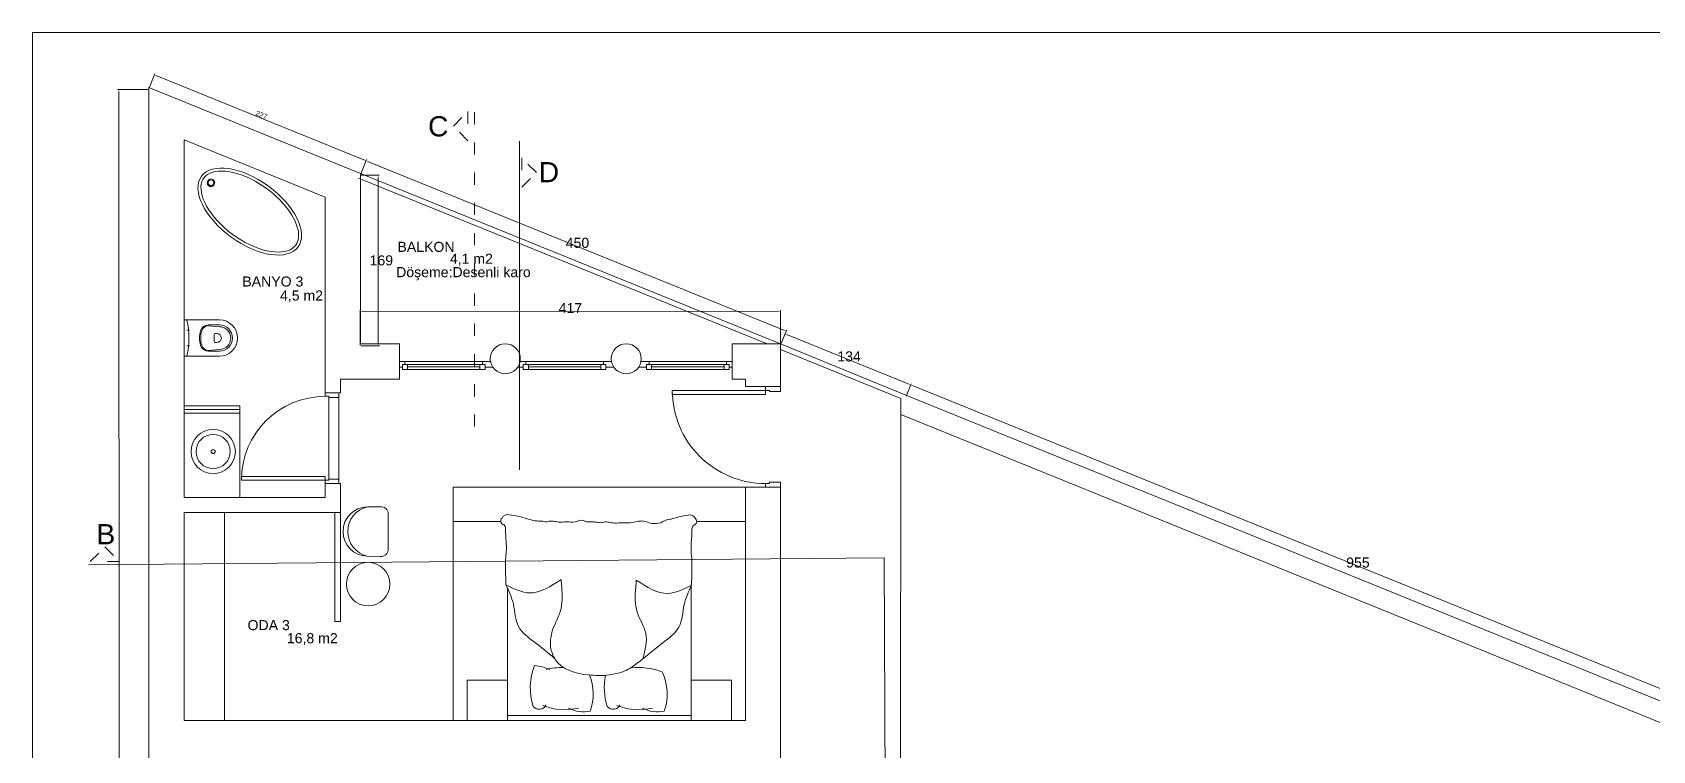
# Model space of a CAD drawing. Header units: inches. Extents: x 3473 to 6569, y -2621 to 2096.
# Drawn here: x 3481 to 5089, y -1265 to -553 of the extents above; entities that cross this region are included whole.
import ezdxf

# ---------------------------------------------------------------- set-up
doc = ezdxf.new("R2010")
doc.units = ezdxf.units.IN
doc.header["$MEASUREMENT"] = 0
doc.linetypes.add('ACAD_ISO03W100', pattern=[30, 12, -18])
for name, color, linetype, lineweight in [('0.20', 150, 'Continuous', 20), ('GÖRÜNÜŞ-1', 3, 'Continuous', 25), ('kapı', 140, 'Continuous', 20), ('mevcut DUVAR', 71, 'Continuous', 40), ('olcu', 144, 'Continuous', 0), ('TEFRİŞ BANYO GRUBU', 173, 'Continuous', 5)]:
    doc.layers.add(name, color=color, linetype=linetype, lineweight=lineweight)
doc.layers.add('FURN', color=151, linetype='Continuous')
doc.styles.add('Annotative', font='arial.ttf')
doc.styles.get("Standard").update_dxf_attribs({"font": 'arial.ttf'})

msp = doc.modelspace()

# ---------------------------------------------------------------- linework, layer by layer
at = {"color": 7, "lineweight": 0}
for p, q in [((3481.3, -552.6), (6568.6, -552.6)), ((3481.3, -2620.5), (3481.3, -552.6)), ((3567.6, -2043.3), (3567.2, -611.8)), ((3964.7, -986.5), (3964.7, -660.5)), ((3806.8, -693.8), (3812.9, -678.8)), ((3814.8, -680.9), (4227, -848)), ((3805, -697.2), (4210.4, -861.7)), ((3806.9, -692.6), (4223.5, -861.6)), ((3824.3, -861), (3824.3, -696.9)), ((3596.9, -759.3), (3596.9, -1319.4)), ((3806.6, -862.8), (3806.6, -828.2)), ((3809.1, -829.4), (4221, -829.3)), ((4223.5, -862.8), (4223.5, -828.1)), ((4223.7, -862.8), (4229.8, -847.7)), ((4223.7, -862.8), (4228.6, -850.7)), ((4223.7, -861.7), (4175.6, -861.7)), ((4175.6, -896.6), (4175.6, -861.7)), ((4223.7, -861.7), (4348, -912.6)), ((4223.7, -904), (4223.7, -861.7)), ((4223.7, -904), (4223.7, -861.7)), ((4223.7, -867.1), (4343, -915.9)), ((4230.5, -852.8), (4350.3, -901.4)), ((3935.6, -879.2), (3845.4, -879.2)), ((4055.6, -879.2), (3965.2, -879.2)), ((4050.4, -882.2), (3968.4, -882.2)), ((3968.4, -882.2), (3968.4, -887.2)), ((3970.9, -882.2), (3970.9, -879.2)), ((3973.4, -882.2), (3973.4, -887.2)), ((4045.4, -882.2), (4045.4, -887.2)), ((4047.9, -882.2), (4047.9, -879.2)), ((4050.4, -882.2), (4050.4, -887.2)), ((4175.6, -879.2), (4085.4, -879.2)), ((4172.6, -882.2), (4090.6, -882.2)), ((4090.6, -882.2), (4090.6, -887.2)), ((4093.1, -882.2), (4093.1, -879.2)), ((4095.6, -882.2), (4095.6, -887.2)), ((4167.6, -882.2), (4167.6, -887.2)), ((4170.1, -882.2), (4170.1, -879.2)), ((4172.6, -882.2), (4172.6, -887.2)), ((3930.4, -884.7), (3938, -884.7)), ((3968.4, -884.7), (3963, -884.7)), ((4050.4, -887.2), (3968.4, -887.2)), ((4045.4, -884.6), (3973.4, -884.6)), ((4050.4, -884.7), (4058, -884.7)), ((4090.6, -884.7), (4083, -884.7)), ((4172.6, -887.2), (4090.6, -887.2)), ((4167.6, -884.6), (4095.6, -884.6)), ((4172.6, -884.7), (4175.6, -884.7)), ((4175.6, -896.6), (4188.7, -896.6)), ((4188.7, -896.6), (4188.7, -904)), ((4188.7, -896.6), (4188.7, -904)), ((4116.2, -907.8), (4208.6, -907.8)), ((4116.2, -911.8), (4116.2, -907.8)), ((4208.6, -911.8), (4116.2, -911.8)), ((4188.7, -904), (4223.7, -904)), ((4188.7, -904), (4223.7, -904)), ((4208.6, -904), (4208.6, -907.8)), ((4208.6, -907.8), (4212.6, -907.8)), ((4208.6, -907.8), (4208.6, -911.8)), ((4212.6, -907.8), (4212.6, -909)), ((4212.6, -909), (4223.6, -909)), ((4223.6, -909), (4223.6, -904)), ((4343, -915.9), (4342, -1600.5)), ((6450.6, -1765.1), (4348, -912.6)), ((6450.6, -1765.1), (4348, -912.6)), ((4348.1, -913.6), (4353.1, -901.2)), ((4348.1, -913.6), (4353.1, -901.2)), ((4355, -903.3), (5235.4, -1260.1)), ((3631.9, -1014), (3631.9, -923.1)), ((3631.9, -923.1), (3687.2, -923.1)), ((3631.9, -926.8), (3687.2, -926.8)), ((3631.9, -930.5), (3687.2, -930.5)), ((3687.2, -923.1), (3687.2, -1014)), ((6430.7, -1778.7), (4343, -931.7)), ((4188.7, -1004), (3898.7, -1004)), ((3898.7, -1004), (3898.7, -1235.4)), ((4223.7, -1004), (4188.7, -1004)), ((4188.7, -1004), (4188.7, -1139)), ((4208.6, -1000.2), (4208.6, -1004)), ((4212.6, -1000.2), (4208.6, -1000.2)), ((4223.6, -999), (4212.6, -999)), ((4212.6, -999), (4212.6, -1000.2)), ((4223.6, -1004), (4223.6, -999)), ((4223.7, -1139), (4223.7, -1004)), ((3689.7, -1014), (3631.9, -1014)), ((3672, -1029), (3631.9, -1029)), ((3631.9, -1029), (3631.9, -1235.4)), ((3672, -1235.4), (3672, -1029)), ((3781.4, -1029), (3781.4, -1137)), ((3786.9, -1029), (3786.9, -1137)), ((3946, -1037.8), (3898.7, -1037.8)), ((4188.7, -1037.8), (4140.4, -1037.8)), ((4326.4, -1073.9), (3536.9, -1081)), ((4134.9, -1061.6), (4134.9, -1066.8)), ((4329.5, -1850.2), (4326.4, -1073.9)), ((3952.7, -1235.4), (3952.7, -1104.1)), ((4134.9, -1102), (4134.9, -1235.4)), ((3781.4, -1137), (3786.9, -1137)), ((3912.7, -1235.4), (3912.7, -1195.4)), ((3912.7, -1195.4), (3952.7, -1195.4)), ((3952.7, -1195.4), (3952.7, -1235.4)), ((4134.9, -1235.4), (4134.9, -1195.4)), ((4134.9, -1195.4), (4174.9, -1195.4)), ((4174.9, -1195.4), (4174.9, -1235.4)), ((3672, -1235.4), (3631.9, -1235.4)), ((3898.7, -1235.4), (4188.7, -1235.4)), ((3952.7, -1235.4), (3912.7, -1235.4)), ((3952.7, -1230.4), (4134.9, -1230.4)), ((4174.9, -1235.4), (4134.9, -1235.4))]:
    msp.add_line(p, q, dxfattribs=at)
at = {"color": 7, "linetype": 'ACAD_ISO03W100', "lineweight": 0}
for p, q in [((3920, -943.8), (3920, -617.7)), ((3899, -645.7), (3913.5, -631.2)), ((3913.5, -631.2), (3913.5, -660.2)), ((3913.5, -660.2), (3899, -645.7)), ((3966.9, -677.2), (3966.9, -706.2)), ((3981.4, -691.7), (3966.9, -677.2)), ((3966.9, -706.2), (3981.4, -691.7)), ((3538.8, -1077.7), (3553.3, -1063.2)), ((3553.3, -1063.2), (3567.7, -1077.7)), ((3567.7, -1077.7), (3538.8, -1077.7))]:
    msp.add_line(p, q, dxfattribs=at)
at = {"color": 7, "lineweight": 0}
for centre, radius in [((3950.5, -876.5), 14.9), ((4070.5, -876.5), 14.9), ((3660.7, -968.5), 22), ((3660.7, -968.5), 17), ((3660.7, -968.5), 2.01), ((3814.4, -1100), 21.6)]:
    msp.add_circle(centre, radius, dxfattribs=at)
for centre, radius, start, end in [((3949.7, -1037.4), 3.77, 131.538, 258.0483), ((3952.9, -1037.1), 6.18, 73.1389, 155.5419), ((3945.2, -1045), 5.49, 358.7526, 46.4405), ((3941.4, -1128.8), 98.5, 71.7128, 82.278), ((4115.2, -1053), 17.3, 93.6746, 127.5153), ((4145, -1129.3), 98.5, 97.722, 108.2872), ((4133.6, -1037.6), 6.18, 24.4581, 106.8611), ((4141.2, -1045.5), 5.49, 133.5595, 181.2474), ((4136.7, -1037.9), 3.77, 281.9517, 48.462), ((4072.2, -1044.8), 121.5, 180.1563, 186.2292), ((3877.3, -1063.7), 74.3, 352.5492, 4.383), ((4209.1, -1064.2), 74.3, 175.617, 187.4508), ((4014.2, -1045.3), 121.5, 353.7708, 359.8437), ((4385.6, -1083.9), 434.8, 178.6073, 182.2151), ((3700.8, -1084.4), 434.8, 357.7849, 1.3927)]:
    msp.add_arc(centre, radius, start, end, dxfattribs=at)
msp.add_ellipse((4208.6, -907.8), major_axis=(-11.2, -91.7), ratio=1, start_param=-1.44896, end_param=0.121837, dxfattribs=at)
for points in [[(4032.5, -1038.2), (4031, -1038.3), (4027.9, -1036.8), (4020.2, -1038.2), (4011.2, -1038.3), (4003.3, -1038.5), (3998.4, -1037.6), (3995.2, -1037.5), (3990.8, -1038.2), (3988.9, -1037.9), (3984.1, -1037.5), (3979.8, -1037.2), (3972.3, -1035.3)], [(4086.4, -1037.4), (4081.8, -1037.8), (4074.1, -1039.1), (4065.1, -1039.2), (4057.1, -1039.4), (4052.3, -1038.5), (4049.1, -1038.4), (4044.7, -1039.1), (4042.8, -1038.8), (4038, -1038.4), (4033.7, -1038.1), (4032.5, -1038.2)], [(4104.7, -1039.3), (4096.2, -1039.8), (4088.9, -1037.9), (4086.4, -1037.4)], [(4005.9, -1095.5), (3974.7, -1108.8), (3951.2, -1100.7)], [(3951.2, -1100.7), (3958.5, -1119.9), (3963.6, -1142.1), (3979.6, -1157.7), (3999.3, -1173.7)], [(3995.2, -1162.5), (3996.6, -1148.2), (4005.1, -1127.3), (4006.5, -1102.8), (4005.9, -1095.5)], [(4087.1, -1174.2), (4089.8, -1148.7), (4081.3, -1127.8), (4079.9, -1103.3), (4080.5, -1096)], [(4080.5, -1096), (4111.7, -1109.3), (4135.2, -1101.2)], [(4135.2, -1101.2), (4128, -1120.4), (4122.8, -1142.6), (4106.9, -1158.2), (4087.1, -1174.2)], [(4051.4, -1190.5), (4070.7, -1185.4), (4083.2, -1177.1), (4087.1, -1174.2)]]:
    msp.add_spline(points, degree=3, dxfattribs=at)
for points in [[(3814.9, -680.5), (3814.6, -681.3), (3812.4, -679.9)], [(3809.1, -829), (3809.1, -829.8), (3806.6, -829.4)], [(4221, -828.9), (4221, -829.7), (4223.5, -829.3)], [(4227.2, -847.6), (4226.9, -848.3), (4229.4, -848.9)], [(4230.6, -852.4), (4230.3, -853.2), (4228.1, -851.9)], [(4350.5, -901), (4350.2, -901.8), (4352.6, -902.3)], [(4355.1, -902.9), (4354.8, -903.7), (4352.6, -902.3)]]:
    msp.add_solid(points, dxfattribs=at)
at = {"layer": '0.20', "color": 7, "lineweight": 0}
for centre, radius, start, end in [((3814, -1047.9), 24.5, 90.6619, 268.8687), ((3819.4, -1047.9), 25.2, 102.8839, 256.6066)]:
    msp.add_arc(centre, radius, start, end, dxfattribs=at)
msp.add_spline([(4051.4, -1190.5), (4033, -1190.2), (4000, -1174.8), (3995.2, -1162.5)], degree=3, dxfattribs=at)
at = {"layer": 'FURN', "color": 7, "lineweight": 0}
for p, q in [((3826.5, -1023.3), (3813.7, -1023.3)), ((3834.4, -1065.6), (3834.4, -1030.3)), ((3826.5, -1072.6), (3813.5, -1072.4))]:
    msp.add_line(p, q, dxfattribs=at)
for centre, radius, start, end in [((3827.4, -1030.3), 7, 359.9996, 97.8867), ((3827.4, -1065.6), 7, 262.1126, 359.9996), ((4035.4, -1203), 60.1, 158.1986, 197.961), ((3971.6, -1242.7), 62.5, 68.2401, 82.6095), ((4007.9, -1257), 74.3, 89.8273, 103.1378), ((4081.3, -1257), 74.3, 70.6263, 94.9319), ((4059.8, -1209.2), 51.3, 340.791, 25.7566), ((3986.4, -1209.2), 51.3, 340.791, 21.6681), ((4108.8, -1203), 60.1, 167.9381, 197.961), ((3984, -1216.8), 7.46, 219.8589, 337.3515), ((4009.5, -1168.1), 56.6, 247.3496, 284.1189), ((4057.4, -1216.8), 7.46, 219.8589, 337.3515), ((4082.9, -1168.1), 56.6, 247.3496, 284.1189), ((4028.1, -1195.3), 31.5, 241.7162, 282.2834), ((4101.5, -1195.3), 31.5, 241.7162, 282.2834)]:
    msp.add_arc(centre, radius, start, end, dxfattribs=at)
at = {"layer": 'GÖRÜNÜŞ-1', "color": 7, "lineweight": 0}
for p, q in [((3596.9, -759.3), (3596.9, -709.3)), ((3631.9, -759.3), (3631.9, -709.3))]:
    msp.add_line(p, q, dxfattribs=at)
at = {"layer": 'kapı', "color": 7, "lineweight": 0}
for p, q in [((3930.4, -882.2), (3848.4, -882.2)), ((3848.4, -882.2), (3848.4, -887.2)), ((3850.9, -882.2), (3850.9, -879.2)), ((3853.4, -882.2), (3853.4, -887.2)), ((3925.4, -882.2), (3925.4, -887.2)), ((3927.9, -882.2), (3927.9, -879.2)), ((3930.4, -882.2), (3930.4, -887.2)), ((3848.4, -884.7), (3845.4, -884.7)), ((3930.4, -887.2), (3848.4, -887.2)), ((3925.4, -884.6), (3853.4, -884.6))]:
    msp.add_line(p, q, dxfattribs=at)
at = {"layer": 'kapı', "color": 7, "linetype": 'Continuous', "lineweight": 0}
for p, q in [((3771.9, -913.7), (3771.9, -910.3)), ((3775.5, -913.7), (3771.9, -913.7)), ((3775.5, -914.8), (3775.5, -913.7)), ((3775.5, -914.8), (3775.5, -995.8)), ((3785.4, -914.8), (3775.5, -914.8)), ((3785.4, -910.3), (3785.4, -914.8)), ((3785.4, -995.8), (3785.4, -914.8)), ((3771.9, -993.3), (3688.7, -993.3)), ((3688.7, -993.3), (3688.7, -996.9)), ((3771.9, -996.9), (3771.9, -993.3)), ((3775.5, -995.8), (3785.4, -995.8)), ((3775.5, -996.9), (3775.5, -995.8)), ((3785.4, -995.8), (3785.4, -1000.3)), ((3688.7, -996.9), (3771.9, -996.9)), ((3771.9, -1000.3), (3771.9, -996.9)), ((3771.9, -996.9), (3775.5, -996.9))]:
    msp.add_line(p, q, dxfattribs=at)
at = {"layer": 'kapı', "color": 7, "linetype": 'Continuous', "lineweight": 0, "extrusion": (0, 0, -1)}
msp.add_ellipse((3771.9, -996.9), major_axis=(-83.2, 0), ratio=1, start_param=-0.000049, end_param=1.570747, dxfattribs=at)
at = {"layer": 'mevcut DUVAR', "color": 7, "linetype": 'Continuous', "lineweight": 0}
for p, q in [((3806.9, -692.6), (3596.9, -607.4)), ((3596.9, -607.4), (3596.9, -709.3)), ((3631.9, -709.3), (3631.9, -659.3)), ((3631.9, -659.3), (3771.9, -716.1)), ((3806.9, -861.7), (3806.9, -692.6)), ((3771.9, -716.1), (3771.9, -731.4)), ((3771.9, -821.4), (3771.9, -910.3)), ((3845.4, -861.7), (3806.9, -861.7)), ((3845.4, -896.6), (3845.4, -861.7)), ((3786.9, -910.3), (3786.9, -896.6)), ((3786.9, -896.6), (3845.4, -896.6)), ((3771.9, -910.3), (3786.9, -910.3)), ((3786.9, -1000.3), (3771.9, -1000.3)), ((3771.9, -1000.3), (3771.9, -1014)), ((3786.9, -1029), (3786.9, -1000.3)), ((3771.9, -1014), (3631.9, -1014)), ((3631.9, -1235.4), (3631.9, -1029)), ((3631.9, -1029), (3786.9, -1029)), ((3786.9, -1029), (3786.9, -1029)), ((4188.7, -1139), (4188.7, -1235.4)), ((4223.7, -1319.4), (4223.7, -1139)), ((4188.7, -1235.4), (3631.9, -1235.4))]:
    msp.add_line(p, q, dxfattribs=at)
at = {"layer": 'mevcut DUVAR', "color": 7, "lineweight": 0}
msp.add_line((3771.9, -862.3), (3771.9, -716.1), dxfattribs=at)
at = {"layer": 'mevcut DUVAR', "color": 0, "linetype": 'Continuous', "lineweight": 0}
msp.add_line((3631.9, -1014), (3631.9, -759.3), dxfattribs=at)
at = {"layer": 'olcu', "color": 7, "lineweight": 0}
for p, q in [((3596.8, -608.7), (3602.9, -593.7)), ((3596, -609.3), (3565.9, -609.3)), ((3604.8, -595.8), (3810.1, -679)), ((3806.8, -693.8), (3812.9, -678.8)), ((3807.2, -694.4), (3825.5, -694.4)), ((3807.3, -863.5), (3825.6, -863.5))]:
    msp.add_line(p, q, dxfattribs=at)
for points in [[(3567.6, -611.8), (3566.7, -611.8), (3567.2, -609.3)], [(3604.9, -595.4), (3604.6, -596.2), (3602.4, -594.8)], [(3810.3, -678.6), (3810, -679.4), (3812.4, -679.9)], [(3824.7, -696.9), (3823.8, -696.9), (3824.3, -694.4)], [(3824.7, -861), (3823.9, -861), (3824.3, -863.5)]]:
    msp.add_solid(points, dxfattribs=at)
at = {"layer": 'TEFRİŞ BANYO GRUBU', "color": 7, "lineweight": 0}
for p, q in [((3631.9, -837.9), (3666.9, -837.9)), ((3631.9, -855.9), (3631.9, -837.9)), ((3634.7, -848.2), (3637.1, -848.2)), ((3655.8, -842.9), (3666.9, -842.9)), ((3655.8, -843.8), (3666.9, -844.7)), ((3664.3, -851.4), (3662.6, -851.4)), ((3631.9, -855.9), (3631.9, -873.9)), ((3634.7, -863.7), (3637.1, -863.7)), ((3655.8, -868.1), (3666.9, -867.1)), ((3661.6, -852.4), (3661.6, -859.4)), ((3664.3, -860.4), (3662.6, -860.4)), ((3631.9, -873.9), (3666.9, -873.9)), ((3655.8, -868.9), (3666.9, -868.9))]:
    msp.add_line(p, q, dxfattribs=at)
for centre, radius, start, end in [((3552.6, -855.9), 84, 347.7012, 12.2988), ((3672.1, -855.9), 25, 162.8954, 180), ((3655.8, -850.9), 8, 90, 162.8954), ((3672.1, -855.9), 23.8, 162.8954, 180), ((3655.9, -850.6), 6.8, 91.159, 166.1933), ((3662.6, -852.4), 1, 90, 180), ((3664.3, -855.9), 4.5, 0, 90), ((3666.9, -855.9), 18, 0, 90), ((3666.9, -855.9), 13, 0, 90), ((3666.9, -855.9), 11.2, 0, 90), ((3672.1, -855.9), 25, 180, 197.1046), ((3655.8, -860.9), 8, 197.1046, 270), ((3672.1, -855.9), 23.8, 180, 197.1046), ((3655.9, -861.3), 6.8, 193.8067, 268.841), ((3662.6, -859.4), 1, 180, 270), ((3664.3, -855.9), 4.5, 270, 0), ((3666.9, -855.9), 18, 270, 0), ((3666.9, -855.9), 11.2, 270, 0), ((3666.9, -855.9), 13, 270, 0)]:
    msp.add_arc(centre, radius, start, end, dxfattribs=at)
at = {"layer": 'TEFRİŞ BANYO GRUBU', "color": 7, "lineweight": 0, "ltscale": 0.01}
msp.add_ellipse((3697, -730.4), major_axis=(-48, 35), ratio=0.527011, start_param=3.141593, end_param=9.424778, dxfattribs=at)
at = {"layer": 'TEFRİŞ BANYO GRUBU', "color": 7, "lineweight": 0}
for major_axis, start_param, end_param in [((-3.31, -1.77), 3.926991, 10.210176), ((-1.3, 2.42), 5.497787, 11.780972)]:
    msp.add_ellipse((3658.5, -701.8), major_axis=major_axis, ratio=1, start_param=start_param, end_param=end_param, dxfattribs=at)
at = {"layer": 'TEFRİŞ BANYO GRUBU', "color": 7, "lineweight": 0, "ltscale": 0.01}
msp.add_open_spline([(3742.6, -763.7), (3745.6, -759.5), (3746.4, -753.4), (3741.9, -738.3), (3736.7, -729.5), (3721.8, -713.3), (3712.3, -705.8), (3690.8, -693.9), (3678.7, -690.3), (3659.8, -690.1), (3653.4, -693.3), (3647.5, -703.9), (3647.9, -712.1), (3656.8, -731), (3665.2, -741.2), (3686.1, -758.3), (3698.5, -765), (3721, -771.5), (3730.9, -771.3), (3739.4, -767.1), (3741.2, -765.5), (3742.6, -763.7)], degree=3, knots=[0, 0, 0, 0, 0.601503, 0.601503, 1.203005, 1.203005, 1.804508, 1.804508, 2.506206, 2.506206, 3.207903, 3.207903, 3.909601, 3.909601, 4.611299, 4.611299, 5.312997, 5.312997, 6.014695, 6.014695, 6.283185, 6.283185, 6.283185, 6.283185], dxfattribs=at)

# ---------------------------------------------------------------- texts
at = {"color": 7, "lineweight": 0, "style": 'Annotative'}
for s, height, p in [('C', 20, (3873.9, -655.8)), ('D', 20, (3983.7, -701.3)), ('BALKON', 10, (3843.5, -770.4)), ('Döşeme:Desenli karo', 10, (3842.2, -795.5)), ('4,1 m2', 10, (3895.5, -782.2)), ('BANYO 3', 10, (3689.6, -804.8)), ('4,5 m2', 10, (3727, -818.7)), ('B', 20, (3544.9, -1060.5)), ('ODA 3', 10, (3694.8, -1145.7)), ('16,8 m2', 10, (3733.8, -1158.7))]:
    msp.add_text(s, height=height, dxfattribs=at).set_placement(p)
at = {"color": 7, "lineweight": 0, "char_height": 10, "attachment_point": 5, "style": 'Annotative'}
for s, insert in [('450', (4022.1, -761.5)), ('169', (3827.5, -778.9)), ('417', (4015.1, -826.2)), ('134', (4291.6, -874.2)), ('955', (4796.4, -1078.7))]:
    msp.add_mtext(s, dxfattribs=dict(at, insert=insert))
at = {"layer": 'olcu', "color": 7, "lineweight": 0, "insert": (3708.6, -634.5), "char_height": 5, "attachment_point": 5, "rotation": 337.9397}
msp.add_mtext('227', dxfattribs=at)

doc.saveas('drawing.dxf')
